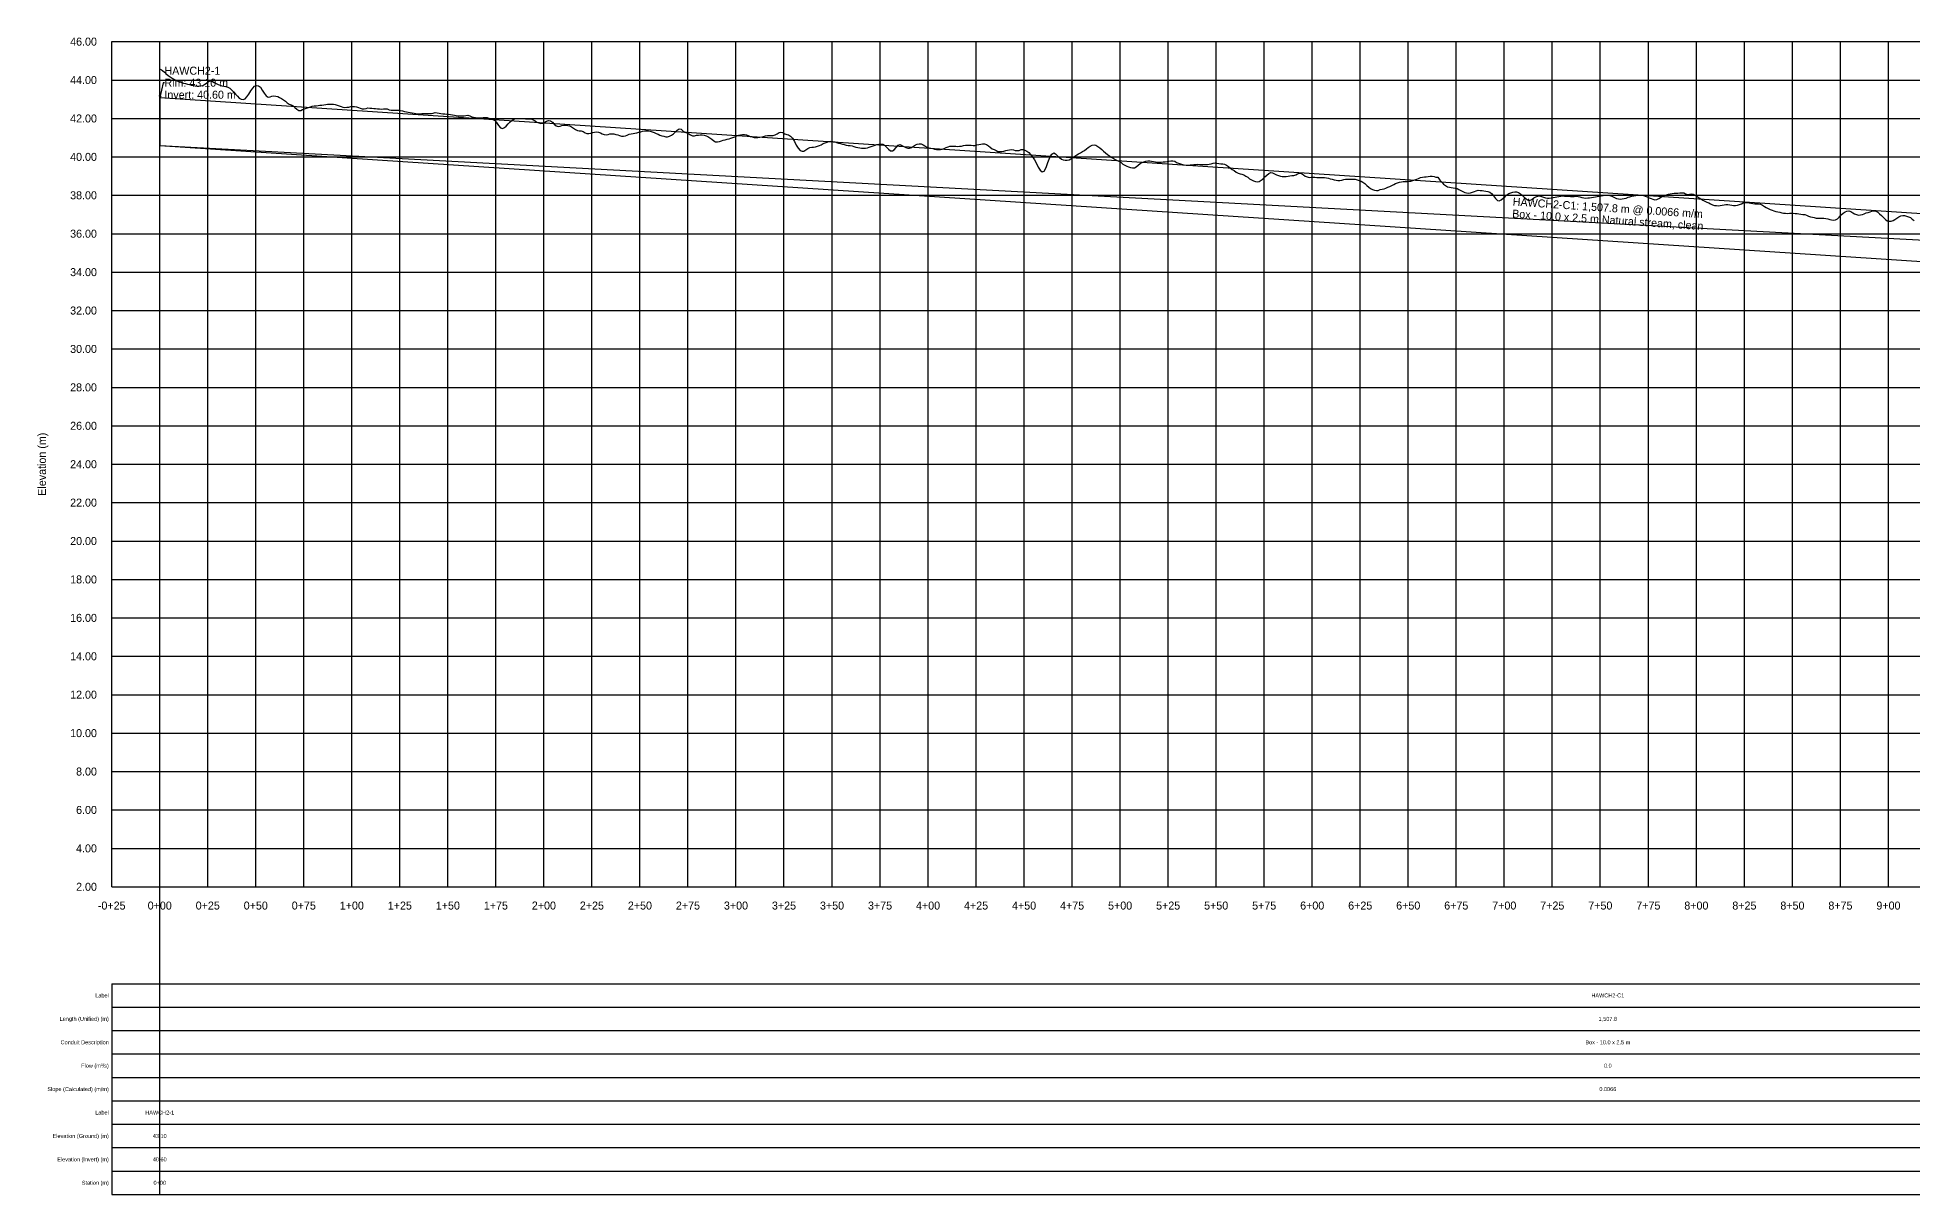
# Model space of a CAD drawing. Extents: x -64 to 7758, y -140 to 462.
# Drawn here: x -64 to 913, y -140 to 462 of the extents above; entities that cross this region are included whole.
import ezdxf
from ezdxf.enums import TextEntityAlignment as Align

# ---------------------------------------------------------------- set-up
doc = ezdxf.new("R2010")
doc.units = 0
for name, color, linetype in [('Annotation', 7, 'Continuous'), ('Annotation_Table', 254, 'Continuous'), ('Crown', 7, 'Continuous'), ('Grid', 254, 'Continuous'), ('Grid_Text', 7, 'Continuous'), ('Ground_Elevation', 3, 'Continuous'), ('Hydraulic_Grade', 5, 'Continuous'), ('Invert', 7, 'Continuous'), ('Structure', 7, 'Continuous')]:
    doc.layers.add(name, color=color, linetype=linetype)

msp = doc.modelspace()

# ---------------------------------------------------------------- linework, layer by layer
at = {"layer": 'Annotation', "color": 0}
msp.add_lwpolyline([(0, 430.99), (-0.2, 431.97), (0.59, 431.79)], close=True, dxfattribs=at)
msp.add_lwpolyline([(2.44, 438.61), (1.7, 438.61), (0, 430.99)], dxfattribs=at)
at = {"layer": 'Annotation_Table', "color": 254}
for points in [[(0, -140.21), (0, 460)], [(-25, -30.48), (7724.95, -30.48)], [(-25, -30.48), (-25, -140.21)], [(-25, -42.67), (7724.95, -42.67)], [(-25, -54.86), (7724.95, -54.86)], [(-25, -67.06), (7724.95, -67.06)], [(-25, -79.25), (7724.95, -79.25)], [(-25, -91.44), (7724.95, -91.44)], [(-25, -103.63), (7724.95, -103.63)], [(-25, -115.82), (7724.95, -115.82)], [(-25, -128.02), (7724.95, -128.02)], [(-25, -140.21), (7724.95, -140.21)]]:
    msp.add_lwpolyline(points, dxfattribs=at)
at = {"layer": 'Crown', "color": 0}
for points in [[(0, 430.99), (0, 430.99)], [(0, 430.99), (1507.8, 331.71)]]:
    msp.add_lwpolyline(points, dxfattribs=at)
at = {"layer": 'Grid', "color": 254}
for points in [[(-25, 460), (7725, 460)], [(-25, 20), (-25, 460)], [(0, 20), (0, 460)], [(25, 20), (25, 460)], [(50, 20), (50, 460)], [(75, 20), (75, 460)], [(100, 20), (100, 460)], [(125, 20), (125, 460)], [(150, 20), (150, 460)], [(175, 20), (175, 460)], [(200, 20), (200, 460)], [(225, 20), (225, 460)], [(250, 20), (250, 460)], [(275, 20), (275, 460)], [(300, 20), (300, 460)], [(325, 20), (325, 460)], [(350, 20), (350, 460)], [(375, 20), (375, 460)], [(400, 20), (400, 460)], [(425, 20), (425, 460)], [(450, 20), (450, 460)], [(475, 20), (475, 460)], [(500, 20), (500, 460)], [(525, 20), (525, 460)], [(550, 20), (550, 460)], [(575, 20), (575, 460)], [(600, 20), (600, 460)], [(625, 20), (625, 460)], [(650, 20), (650, 460)], [(675, 20), (675, 460)], [(700, 20), (700, 460)], [(725, 20), (725, 460)], [(750, 20), (750, 460)], [(775, 20), (775, 460)], [(800, 20), (800, 460)], [(825, 20), (825, 460)], [(850, 20), (850, 460)], [(875, 20), (875, 460)], [(900, 20), (900, 460)], [(-25, 440), (7725, 440)], [(-25, 420), (7725, 420)], [(-25, 400), (7725, 400)], [(-25, 380), (7725, 380)], [(-25, 360), (7725, 360)], [(-25, 340), (7725, 340)], [(-25, 320), (7725, 320)], [(-25, 300), (7725, 300)], [(-25, 280), (7725, 280)], [(-25, 260), (7725, 260)], [(-25, 240), (7725, 240)], [(-25, 220), (7725, 220)], [(-25, 200), (7725, 200)], [(-25, 180), (7725, 180)], [(-25, 160), (7725, 160)], [(-25, 140), (7725, 140)], [(-25, 120), (7725, 120)], [(-25, 100), (7725, 100)], [(-25, 80), (7725, 80)], [(-25, 60), (7725, 60)], [(-25, 40), (7725, 40)], [(-25, 20), (7725, 20)]]:
    msp.add_lwpolyline(points, dxfattribs=at)
at = {"layer": 'Ground_Elevation', "color": 3}
msp.add_lwpolyline([(0.41, 445.7), (1.41, 444.97), (2.41, 444.13), (3.41, 443.26), (4.41, 442.44), (5.41, 441.69), (6.41, 441.01), (7.41, 440.41), (8.41, 439.91), (9.41, 439.47), (10.41, 439.09), (11.41, 438.75), (12.41, 438.44), (13.41, 438.16), (14.41, 437.9), (15.41, 437.65), (16.41, 437.41), (17.41, 437.19), (18.41, 437), (19.41, 436.85), (20.41, 436.8), (21.41, 436.91), (22.41, 437.23), (23.41, 437.78), (24.41, 438.44), (25.41, 439.28), (26.41, 439.56), (27.41, 439.32), (28.41, 438.75), (29.41, 438.21), (30.41, 437.75), (31.41, 437.32), (32.41, 436.96), (33.41, 436.75), (34.41, 436.59), (35.41, 436.3), (36.41, 435.72), (37.41, 434.83), (38.41, 433.79), (39.41, 432.65), (40.41, 431.55), (41.41, 430.56), (42.41, 429.98), (43.41, 429.84), (44.41, 430.17), (45.41, 431.19), (46.41, 432.61), (47.41, 434.31), (48.41, 435.71), (49.41, 436.74), (50.41, 437.21), (51.41, 437.05), (52.41, 436.32), (53.41, 434.75), (54.41, 433.12), (55.41, 431.72), (56.41, 431.12), (57.41, 431.27), (58.41, 431.6), (59.41, 431.7), (60.41, 431.62), (61.41, 431.37), (62.41, 430.92), (63.41, 430.35), (64.41, 429.68), (65.41, 428.95), (66.41, 428.2), (67.41, 427.52), (68.41, 427.01), (69.41, 426.6), (70.41, 425.73), (71.41, 424.75), (72.41, 424.16), (73.41, 424.12), (74.41, 424.64), (75.41, 425.04), (76.41, 425.38), (77.41, 425.75), (78.41, 426.09), (79.41, 426.35), (80.41, 426.53), (81.41, 426.65), (82.41, 426.75), (83.41, 426.85), (84.41, 426.96), (85.41, 427.09), (86.41, 427.25), (87.41, 427.38), (88.41, 427.47), (89.41, 427.5), (90.41, 427.41), (91.41, 427.21), (92.41, 426.89), (93.41, 426.55), (94.41, 426.23), (95.41, 425.83), (96.41, 425.7), (97.41, 425.79), (98.41, 425.94), (99.41, 426.14), (100.41, 426.3), (101.41, 426.3), (102.41, 426.1), (103.41, 425.71), (104.41, 425.31), (105.41, 425.01), (106.41, 425), (107.41, 425.26), (108.41, 425.49), (109.41, 425.38), (110.41, 425.3), (111.41, 425.22), (112.41, 425.14), (113.41, 425.05), (114.41, 424.97), (115.41, 424.92), (116.41, 424.93), (117.41, 424.97), (118.41, 424.96), (119.41, 424.55), (120.41, 424.3), (121.41, 424.25), (122.41, 424.3), (123.41, 424.32), (124.41, 424.27), (125.41, 424.14), (126.41, 423.92), (127.41, 423.7), (128.41, 423.52), (129.41, 423.34), (130.41, 423.16), (131.41, 422.99), (132.41, 422.82), (133.41, 422.64), (134.41, 422.47), (135.41, 422.45), (136.41, 422.51), (137.41, 422.58), (138.41, 422.65), (139.41, 422.62), (140.41, 422.59), (141.41, 422.58), (142.41, 422.83), (143.41, 423.06), (144.41, 422.87), (145.41, 422.71), (146.41, 422.58), (147.41, 422.47), (148.41, 422.38), (149.41, 422.29), (150.41, 422.16), (151.41, 422.02), (152.41, 421.87), (153.41, 421.71), (154.41, 421.56), (155.41, 421.43), (156.41, 421.36), (157.41, 421.35), (158.41, 421.41), (159.41, 421.51), (160.41, 421.65), (161.41, 421.38), (162.41, 420.9), (163.41, 420.6), (164.41, 420.48), (165.41, 420.4), (166.41, 420.34), (167.41, 420.31), (168.41, 420.43), (169.41, 420.56), (170.41, 420.56), (171.41, 420.18), (172.41, 419.79), (173.41, 419.37), (174.41, 418.94), (175.41, 417.92), (176.41, 416.31), (177.41, 415.04), (178.41, 414.79), (179.41, 415.22), (180.41, 416.05), (181.41, 417.14), (182.41, 418.2), (183.41, 419.03), (184.41, 419.6), (185.41, 419.92), (186.41, 419.99), (187.41, 419.96), (188.41, 419.94), (189.41, 419.91), (190.41, 419.84), (191.41, 419.8), (192.41, 419.82), (193.41, 419.72), (194.41, 419.32), (195.41, 418.7), (196.41, 418.07), (197.41, 417.69), (198.41, 417.45), (199.41, 417.63), (200.41, 418.06), (201.41, 418.56), (202.41, 418.89), (203.41, 418.84), (204.41, 418.08), (205.41, 416.98), (206.41, 416.22), (207.41, 415.86), (208.41, 415.99), (209.41, 416.28), (210.41, 416.51), (211.41, 416.48), (212.41, 416.31), (213.41, 416.1), (214.41, 415.69), (215.41, 415), (216.41, 414.17), (217.41, 413.67), (218.41, 413.51), (219.41, 413.47), (220.41, 413.19), (221.41, 412.55), (222.41, 412.21), (223.41, 412.16), (224.41, 412.41), (225.41, 412.69), (226.41, 412.92), (227.41, 413.03), (228.41, 412.91), (229.41, 412.58), (230.41, 412.04), (231.41, 411.57), (232.41, 411.44), (233.41, 411.7), (234.41, 411.92), (235.41, 411.98), (236.41, 412), (237.41, 411.72), (238.41, 411.43), (239.41, 411.09), (240.41, 410.83), (241.41, 410.84), (242.41, 410.99), (243.41, 411.35), (244.41, 411.74), (245.41, 411.96), (246.41, 412.15), (247.41, 412.34), (248.41, 412.56), (249.41, 412.8), (250.41, 413.07), (251.41, 413.32), (252.41, 413.5), (253.41, 413.58), (254.41, 413.52), (255.41, 413.34), (256.41, 413.05), (257.41, 412.68), (258.41, 412.25), (259.41, 411.77), (260.41, 411.32), (261.41, 410.96), (262.41, 410.75), (263.41, 410.38), (264.41, 410.36), (265.41, 410.75), (266.41, 411.25), (267.41, 411.97), (268.41, 412.93), (269.41, 413.94), (270.41, 414.59), (271.41, 414.49), (272.41, 413.49), (273.41, 412.93), (274.41, 412.49), (275.41, 411.92), (276.41, 411.43), (277.41, 411.01), (278.41, 410.9), (279.41, 411.22), (280.41, 411.29), (281.41, 411.39), (282.41, 411.41), (283.41, 411.31), (284.41, 411.02), (285.41, 410.54), (286.41, 409.91), (287.41, 409.25), (288.41, 408.36), (289.41, 407.79), (290.41, 407.77), (291.41, 407.98), (292.41, 408.3), (293.41, 408.64), (294.41, 408.91), (295.41, 409.14), (296.41, 409.39), (297.41, 409.66), (298.41, 410.01), (299.41, 410.49), (300.41, 410.96), (301.41, 411.27), (302.41, 411.47), (303.41, 411.61), (304.41, 411.62), (305.41, 411.4), (306.41, 411.07), (307.41, 410.69), (308.41, 410.4), (309.41, 410.16), (310.41, 410.08), (311.41, 410.08), (312.41, 410.28), (313.41, 410.48), (314.41, 410.69), (315.41, 410.89), (316.41, 411.07), (317.41, 411.12), (318.41, 411.12), (319.41, 411.13), (320.41, 411.4), (321.41, 412.07), (322.41, 412.73), (323.41, 412.93), (324.41, 412.69), (325.41, 411.95), (326.41, 411.65), (327.41, 411.53), (328.41, 410.84), (329.41, 409.69), (330.41, 407.96), (331.41, 406.12), (332.41, 404.5), (333.41, 403.37), (334.41, 402.93), (335.41, 402.96), (336.41, 403.59), (337.41, 404.32), (338.41, 404.85), (339.41, 405.06), (340.41, 405.12), (341.41, 405.3), (342.41, 405.56), (343.41, 405.9), (344.41, 406.34), (345.41, 406.99), (346.41, 407.37), (347.41, 407.74), (348.41, 408.02), (349.41, 408.1), (350.41, 408.02), (351.41, 407.81), (352.41, 407.51), (353.41, 407.2), (354.41, 406.89), (355.41, 406.61), (356.41, 406.38), (357.41, 406.17), (358.41, 405.98), (359.41, 405.84), (360.41, 405.67), (361.41, 405.35), (362.41, 405.09), (363.41, 404.91), (364.41, 404.75), (365.41, 404.58), (366.41, 404.5), (367.41, 404.51), (368.41, 404.72), (369.41, 405.02), (370.41, 405.39), (371.41, 405.77), (372.41, 406.12), (373.41, 406.38), (374.41, 406.55), (375.41, 406.67), (376.41, 406.58), (377.41, 406.02), (378.41, 405.09), (379.41, 404.02), (380.41, 403.2), (381.41, 403.09), (382.41, 403.58), (383.41, 404.92), (384.41, 406.16), (385.41, 406.37), (386.41, 405.95), (387.41, 405.43), (388.41, 404.89), (389.41, 404.54), (390.41, 404.53), (391.41, 404.94), (392.41, 405.58), (393.41, 406.25), (394.41, 406.59), (395.41, 406.84), (396.41, 406.82), (397.41, 406.33), (398.41, 405.7), (399.41, 405.11), (400.41, 404.71), (401.41, 404.52), (402.41, 404.34), (403.41, 404.08), (404.41, 403.85), (405.41, 403.81), (406.41, 403.87), (407.41, 404.03), (408.41, 404.37), (409.41, 404.8), (410.41, 405.27), (411.41, 405.56), (412.41, 405.62), (413.41, 405.56), (414.41, 405.51), (415.41, 405.47), (416.41, 405.49), (417.41, 405.62), (418.41, 405.84), (419.41, 406.02), (420.41, 406.16), (421.41, 406.15), (422.41, 406.05), (423.41, 405.99), (424.41, 406), (425.41, 406.18), (426.41, 406.41), (427.41, 406.63), (428.41, 406.84), (429.41, 406.79), (430.41, 406.42), (431.41, 405.77), (432.41, 404.97), (433.41, 404.27), (434.41, 403.75), (435.41, 403.28), (436.41, 402.86), (437.41, 402.71), (438.41, 402.78), (439.41, 403.03), (440.41, 403.31), (441.41, 403.56), (442.41, 403.73), (443.41, 403.75), (444.41, 403.6), (445.41, 403.4), (446.41, 403.24), (447.41, 403.37), (448.41, 403.83), (449.41, 403.82), (450.41, 403.54), (451.41, 403.03), (452.41, 402.27), (453.41, 401.27), (454.41, 400), (455.41, 398.46), (456.41, 396.58), (457.41, 394.72), (458.41, 393.12), (459.41, 392.29), (460.41, 392.6), (461.41, 394.45), (462.41, 397.09), (463.41, 399.59), (464.41, 401.35), (465.41, 402.08), (466.41, 401.6), (467.41, 400.61), (468.41, 399.59), (469.41, 398.83), (470.41, 398.54), (471.41, 398.32), (472.41, 398.31), (473.41, 398.5), (474.41, 399.01), (475.41, 399.69), (476.41, 400.36), (477.41, 400.99), (478.41, 401.5), (479.41, 402.06), (480.41, 402.71), (481.41, 403.4), (482.41, 404.11), (483.41, 404.92), (484.41, 405.61), (485.41, 406.13), (486.41, 406.3), (487.41, 406.1), (488.41, 405.45), (489.41, 404.63), (490.41, 403.75), (491.41, 402.91), (492.41, 402.08), (493.41, 401.3), (494.41, 400.56), (495.41, 399.88), (496.41, 399.24), (497.41, 398.66), (498.41, 398.14), (499.41, 397.71), (500.41, 397.19), (501.41, 396.27), (502.41, 395.64), (503.41, 395.23), (504.41, 394.88), (505.41, 394.5), (506.41, 394.25), (507.41, 394.3), (508.41, 394.78), (509.41, 395.62), (510.41, 396.58), (511.41, 397.07), (512.41, 397.48), (513.41, 397.78), (514.41, 397.9), (515.41, 397.87), (516.41, 397.73), (517.41, 397.56), (518.41, 397.39), (519.41, 397.27), (520.41, 397.21), (521.41, 397.23), (522.41, 397.33), (523.41, 397.48), (524.41, 397.66), (525.41, 397.82), (526.41, 397.91), (527.41, 397.92), (528.41, 397.68), (529.41, 397.1), (530.41, 396.7), (531.41, 396.33), (532.41, 396.08), (533.41, 395.82), (534.41, 395.62), (535.41, 395.65), (536.41, 395.78), (537.41, 395.85), (538.41, 395.99), (539.41, 396.11), (540.41, 396.14), (541.41, 396.11), (542.41, 396.04), (543.41, 395.99), (544.41, 396), (545.41, 396.09), (546.41, 396.24), (547.41, 396.46), (548.41, 396.7), (549.41, 396.87), (550.41, 396.69), (551.41, 396.55), (552.41, 396.46), (553.41, 396.37), (554.41, 396.15), (555.41, 395.71), (556.41, 395.01), (557.41, 394.19), (558.41, 393.47), (559.41, 392.83), (560.41, 392.1), (561.41, 391.53), (562.41, 391.21), (563.41, 391), (564.41, 390.63), (565.41, 390.03), (566.41, 389.35), (567.41, 388.64), (568.41, 387.97), (569.41, 387.45), (570.41, 387.09), (571.41, 387.04), (572.41, 387.24), (573.41, 387.79), (574.41, 388.63), (575.41, 389.56), (576.41, 390.53), (577.41, 391.37), (578.41, 391.79), (579.41, 391.68), (580.41, 391.25), (581.41, 390.71), (582.41, 390.24), (583.41, 389.91), (584.41, 389.76), (585.41, 389.76), (586.41, 389.86), (587.41, 390.04), (588.41, 390.14), (589.41, 390.26), (590.41, 390.38), (591.41, 390.67), (592.41, 391.13), (593.41, 391.45), (594.41, 391.32), (595.41, 390.65), (596.41, 389.93), (597.41, 389.58), (598.41, 389.33), (599.41, 389.4), (600.41, 389.42), (601.41, 389.35), (602.41, 389.22), (603.41, 389.18), (604.41, 389.22), (605.41, 389.24), (606.41, 389.18), (607.41, 389.04), (608.41, 388.84), (609.41, 388.58), (610.41, 388.31), (611.41, 388.06), (612.41, 387.84), (613.41, 387.71), (614.41, 387.71), (615.41, 387.88), (616.41, 388.17), (617.41, 388.34), (618.41, 388.4), (619.41, 388.45), (620.41, 388.41), (621.41, 388.46), (622.41, 388.4), (623.41, 388.12), (624.41, 387.68), (625.41, 387.3), (626.41, 386.78), (627.41, 386.1), (628.41, 385.13), (629.41, 384.19), (630.41, 383.53), (631.41, 383.01), (632.41, 382.67), (633.41, 382.42), (634.41, 382.48), (635.41, 383.08), (636.41, 383.27), (637.41, 383.44), (638.41, 383.75), (639.41, 384.16), (640.41, 384.63), (641.41, 385.15), (642.41, 385.65), (643.41, 386.14), (644.41, 386.56), (645.41, 386.87), (646.41, 387.07), (647.41, 387.16), (648.41, 387.19), (649.41, 387.22), (650.41, 387.28), (651.41, 387.43), (652.41, 387.68), (653.41, 387.99), (654.41, 388.36), (655.41, 388.79), (656.41, 389.24), (657.41, 389.41), (658.41, 389.52), (659.41, 389.65), (660.41, 389.81), (661.41, 389.97), (662.41, 389.99), (663.41, 389.84), (664.41, 389.42), (665.41, 389.42), (666.41, 387.81), (667.41, 386.8), (668.41, 385.87), (669.41, 385.04), (670.41, 384.48), (671.41, 384.2), (672.41, 384.02), (673.41, 383.91), (674.41, 383.72), (675.41, 383.46), (676.41, 383.04), (677.41, 382.51), (678.41, 381.93), (679.41, 381.46), (680.41, 381.19), (681.41, 381.13), (682.41, 381.32), (683.41, 381.64), (684.41, 381.99), (685.41, 382.32), (686.41, 382.58), (687.41, 382.54), (688.41, 382.41), (689.41, 382.31), (690.41, 382.18), (691.41, 381.98), (692.41, 381.63), (693.41, 380.92), (694.41, 379.73), (695.41, 378.32), (696.41, 377.25), (697.41, 377.09), (698.41, 377.69), (699.41, 378.46), (700.41, 379.31), (701.41, 380.19), (702.41, 380.9), (703.41, 381.35), (704.41, 381.65), (705.41, 381.85), (706.41, 381.81), (707.41, 381.4), (708.41, 380.74), (709.41, 379.92), (710.41, 379.06), (711.41, 378.17), (712.41, 377.5), (713.41, 377.39), (714.41, 377.86), (715.41, 378.6), (716.41, 379.24), (717.41, 379.62), (718.41, 379.66), (719.41, 379.42), (720.41, 379.1), (721.41, 378.76), (722.41, 378.56), (723.41, 378.55), (724.41, 378.65), (725.41, 378.82), (726.41, 379.04), (727.41, 379.22), (728.41, 379.44), (729.41, 379.61), (730.41, 379.65), (731.41, 379.56), (732.41, 379.48), (733.41, 379.46), (734.41, 379.44), (735.41, 379.4), (736.41, 379.4), (737.41, 379.46), (738.41, 379.42), (739.41, 379.18), (740.41, 378.85), (741.41, 378.63), (742.41, 378.57), (743.41, 378.63), (744.41, 378.68), (745.41, 378.79), (746.41, 378.98), (747.41, 379.21), (748.41, 379.41), (749.41, 379.6), (750.41, 379.76), (751.41, 379.93), (752.41, 380.07), (753.41, 380.13), (754.41, 380.06), (755.41, 379.8), (756.41, 379.34), (757.41, 378.8), (758.41, 378.33), (759.41, 378.07), (760.41, 378), (761.41, 378.1), (762.41, 378.28), (763.41, 378.58), (764.41, 378.94), (765.41, 379.24), (766.41, 379.47), (767.41, 379.68), (768.41, 379.84), (769.41, 380), (770.41, 380.1), (771.41, 380.04), (772.41, 379.83), (773.41, 379.51), (774.41, 379.12), (775.41, 378.7), (776.41, 378.25), (777.41, 377.9), (778.41, 377.68), (779.41, 377.84), (780.41, 378.28), (781.41, 378.83), (782.41, 379.38), (783.41, 379.83), (784.41, 380.21), (785.41, 380.53), (786.41, 380.77), (787.41, 380.94), (788.41, 381.05), (789.41, 381.12), (790.41, 381.15), (791.41, 381.2), (792.41, 381.3), (793.41, 381.27), (794.41, 380.71), (795.41, 380.43), (796.41, 380.52), (797.41, 380.77), (798.41, 380.57), (799.41, 380.06), (800.41, 379.4), (801.41, 378.75), (802.41, 378.13), (803.41, 377.53), (804.41, 376.94), (805.41, 376.43), (806.41, 376.03), (807.41, 375.61), (808.41, 375.07), (809.41, 374.74), (810.41, 374.61), (811.41, 374.59), (812.41, 374.64), (813.41, 374.81), (814.41, 374.99), (815.41, 375.15), (816.41, 375.14), (817.41, 375.02), (818.41, 374.83), (819.41, 374.7), (820.41, 374.68), (821.41, 374.83), (822.41, 375.16), (823.41, 375.59), (824.41, 376), (825.41, 376.18), (826.41, 376.18), (827.41, 376.05), (828.41, 375.93), (829.41, 375.72), (830.41, 375.61), (831.41, 375.62), (832.41, 375.57), (833.41, 375.31), (834.41, 374.79), (835.41, 374.2), (836.41, 373.66), (837.41, 373.12), (838.41, 372.59), (839.41, 372.18), (840.41, 371.84), (841.41, 371.59), (842.41, 371.34), (843.41, 371.14), (844.41, 370.92), (845.41, 370.74), (846.41, 370.64), (847.41, 370.59), (848.41, 370.61), (849.41, 370.63), (850.41, 370.63), (851.41, 370.59), (852.41, 370.47), (853.41, 370.26), (854.41, 370.1), (855.41, 370.01), (856.41, 369.93), (857.41, 369.62), (858.41, 369.19), (859.41, 368.79), (860.41, 368.55), (861.41, 368.36), (862.41, 368.14), (863.41, 368.03), (864.41, 368.03), (865.41, 368.06), (866.41, 368.02), (867.41, 367.88), (868.41, 367.67), (869.41, 367.42), (870.41, 367.16), (871.41, 367.08), (872.41, 367.19), (873.41, 367.72), (874.41, 368.61), (875.41, 369.77), (876.41, 370.77), (877.41, 371.46), (878.41, 371.8), (879.41, 371.85), (880.41, 371.49), (881.41, 370.95), (882.41, 370.27), (883.41, 369.91), (884.41, 369.73), (885.41, 369.85), (886.41, 370.07), (887.41, 370.43), (888.41, 370.85), (889.41, 371.07), (890.41, 371.43), (891.41, 371.79), (892.41, 371.84), (893.41, 371.65), (894.41, 371.16), (895.41, 370.43), (896.41, 369.44), (897.41, 368.41), (898.41, 367.4), (899.41, 366.73), (900.41, 366.48), (901.41, 366.57), (902.41, 366.93), (903.41, 367.45), (904.41, 368.06), (905.41, 368.72), (906.41, 369.24), (907.41, 369.52), (908.41, 369.46), (909.41, 369.14), (910.41, 368.77), (911.41, 368.36), (912.41, 367.62), (913.41, 366.87)], dxfattribs=at)
at = {"layer": 'Hydraulic_Grade', "color": 5}
msp.add_lwpolyline([(0, 405.99), (1507.8, 325.02)], dxfattribs=at)
at = {"layer": 'Invert', "color": 0}
for points in [[(0, 405.99), (0, 405.99)], [(0, 405.99), (1507.8, 306.71)]]:
    msp.add_lwpolyline(points, dxfattribs=at)
at = {"layer": 'Structure', "color": 0}
msp.add_lwpolyline([(0, 430.99), (0, 405.99)], dxfattribs=at)
msp.add_lwpolyline([(0, 430.99), (0, 405.99)], dxfattribs=at)

# ---------------------------------------------------------------- texts
at = {"layer": 'Annotation', "color": 0}
for s, height, p in [('HAWCH2-1', 4.167, (2.44, 444.86)), ('Rim: 43.10 m', 4.1667, (2.44, 438.61)), ('Invert: 40.60 m', 4.1667, (2.44, 432.36))]:
    msp.add_text(s, height=height, dxfattribs=at).set_placement(p, align=Align.MIDDLE_LEFT)
for s, p in [('Box - 10.0 x 2.5 m Natural stream, clean', (753.9, 367.24)), ('HAWCH2-C1: 1,507.8 m @ 0.0066 m/m', (753.9, 373.49))]:
    msp.add_text(s, height=4.1667, rotation=356.23284, dxfattribs=at).set_placement(p, align=Align.MIDDLE_CENTER)
at = {"layer": 'Annotation_Table', "color": 0}
for s, height, p in [('Label', 2.083, (-26.52, -36.58)), ('Length (Unified) (m)', 2.0833, (-26.52, -48.77)), ('Conduit Description', 2.0833, (-26.52, -60.96)), ('Flow (m³/s)', 2.0833, (-26.52, -73.15)), ('Slope (Calculated) (m/m)', 2.0833, (-26.52, -85.34)), ('Label', 2.083, (-26.52, -97.54)), ('Elevation (Ground) (m)', 2.0833, (-26.52, -109.73)), ('Elevation (Invert) (m)', 2.0833, (-26.52, -121.92)), ('Station (m)', 2.0833, (-26.52, -134.11))]:
    msp.add_text(s, height=height, dxfattribs=at).set_placement(p, align=Align.MIDDLE_RIGHT)
for s, height, p in [('HAWCH2-C1', 2.083, (753.9, -36.58)), ('1,507.8', 2.083, (753.9, -48.77)), ('Box - 10.0 x 2.5 m', 2.0833, (753.9, -60.96)), ('0.0', 2.083, (753.9, -73.15)), ('0.0066', 2.083, (753.9, -85.34)), ('HAWCH2-1', 2.083, (0, -97.54)), ('43.10', 2.083, (0, -109.73)), ('40.60', 2.083, (0, -121.92)), ('0+00', 2.083, (0, -134.11))]:
    msp.add_text(s, height=height, dxfattribs=at).set_placement(p, align=Align.MIDDLE_CENTER)
at = {"layer": 'Grid_Text', "color": 0}
for s, p in [('46.00', (-32.7, 460)), ('44.00', (-32.7, 440)), ('42.00', (-32.7, 420)), ('40.00', (-32.7, 400)), ('38.00', (-32.7, 380)), ('36.00', (-32.7, 360)), ('34.00', (-32.7, 340)), ('32.00', (-32.7, 320)), ('30.00', (-32.7, 300)), ('28.00', (-32.7, 280)), ('26.00', (-32.7, 260)), ('24.00', (-32.7, 240)), ('22.00', (-32.7, 220)), ('20.00', (-32.7, 200)), ('18.00', (-32.7, 180)), ('16.00', (-32.7, 160)), ('14.00', (-32.7, 140)), ('12.00', (-32.7, 120)), ('10.00', (-32.7, 100)), ('8.00', (-32.7, 80)), ('6.00', (-32.7, 60)), ('4.00', (-32.7, 40)), ('2.00', (-32.7, 20))]:
    msp.add_text(s, height=4.167, dxfattribs=at).set_placement(p, align=Align.MIDDLE_RIGHT)
msp.add_text('Elevation (m)', height=4.1667, rotation=90, dxfattribs=at).set_placement((-58, 240), align=Align.BOTTOM_CENTER)
for s, p in [('-0+25', (-25, 12.3)), ('0+00', (0, 12.3)), ('0+25', (25, 12.3)), ('0+50', (50, 12.3)), ('0+75', (75, 12.3)), ('1+00', (100, 12.3)), ('1+25', (125, 12.3)), ('1+50', (150, 12.3)), ('1+75', (175, 12.3)), ('2+00', (200, 12.3)), ('2+25', (225, 12.3)), ('2+50', (250, 12.3)), ('2+75', (275, 12.3)), ('3+00', (300, 12.3)), ('3+25', (325, 12.3)), ('3+50', (350, 12.3)), ('3+75', (375, 12.3)), ('4+00', (400, 12.3)), ('4+25', (425, 12.3)), ('4+50', (450, 12.3)), ('4+75', (475, 12.3)), ('5+00', (500, 12.3)), ('5+25', (525, 12.3)), ('5+50', (550, 12.3)), ('5+75', (575, 12.3)), ('6+00', (600, 12.3)), ('6+25', (625, 12.3)), ('6+50', (650, 12.3)), ('6+75', (675, 12.3)), ('7+00', (700, 12.3)), ('7+25', (725, 12.3)), ('7+50', (750, 12.3)), ('7+75', (775, 12.3)), ('8+00', (800, 12.3)), ('8+25', (825, 12.3)), ('8+50', (850, 12.3)), ('8+75', (875, 12.3)), ('9+00', (900, 12.3))]:
    msp.add_text(s, height=4.167, dxfattribs=at).set_placement(p, align=Align.TOP_CENTER)

doc.saveas('drawing.dxf')
